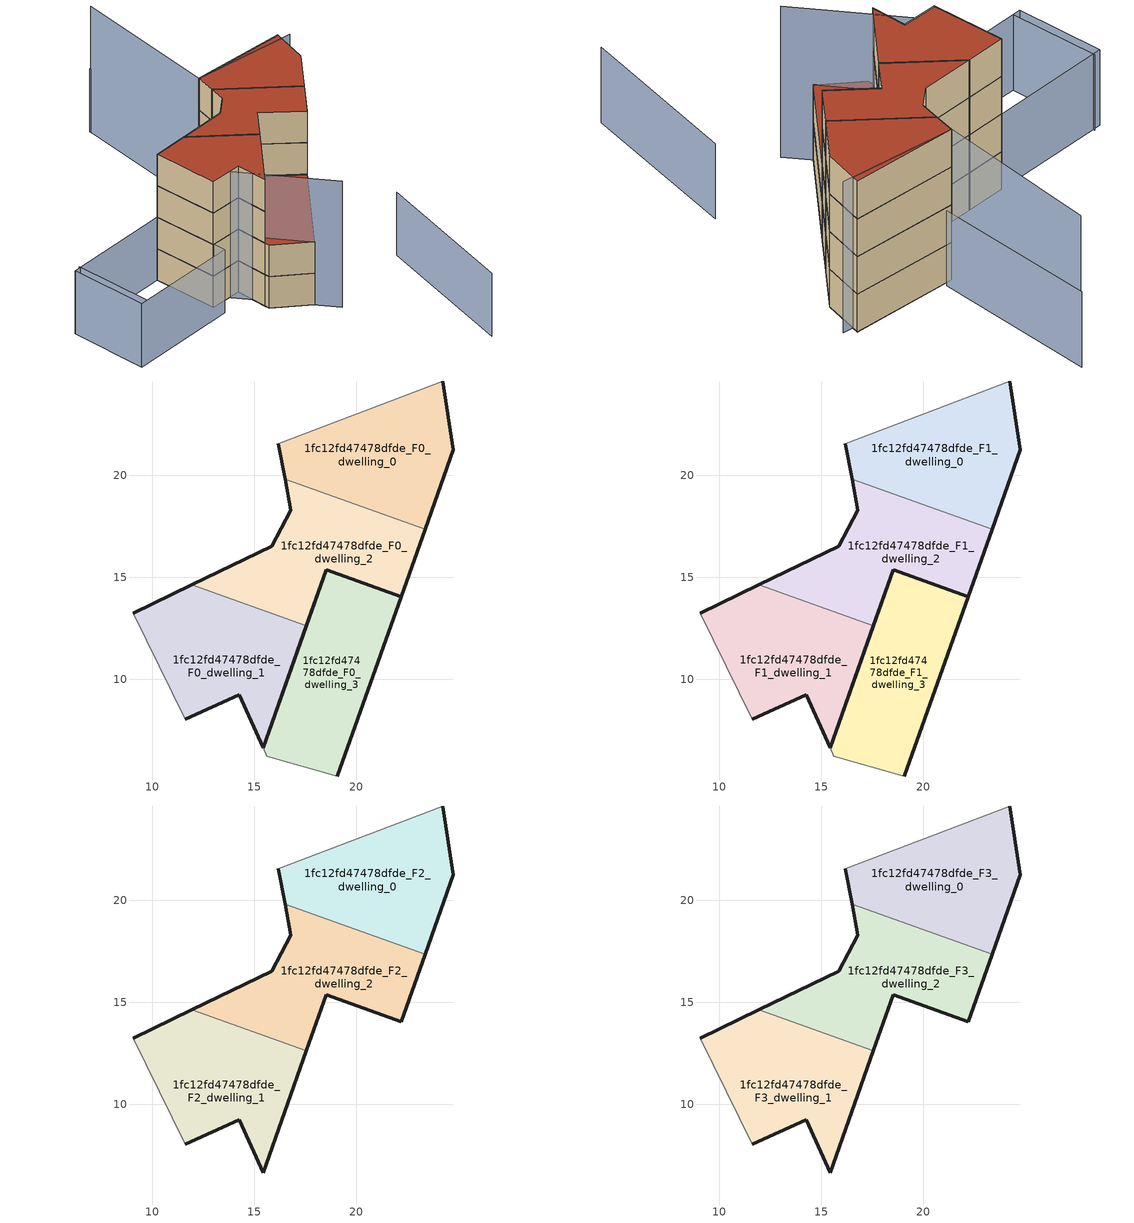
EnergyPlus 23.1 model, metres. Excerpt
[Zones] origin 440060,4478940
1fc12fd47478dfde_F0_dwelling_0
 floor ground (EU_floor_Construction): 23.36,17.36 24.75,21.25 24.21,24.61 16.18,21.53 16.51,19.79 z0
 wall outside (EU_wall_Construction): 24.21,24.61 24.75,21.25 23.36,17.36 / 16.51,19.79 16.18,21.53 z0:3
 wall adiabatic (EU_wall_Construction): 16.18,21.53 24.21,24.61 z0:3
 wall to 1fc12fd47478dfde_F0_dwelling_2 (EU_wall_Construction): 23.36,17.36 16.51,19.79 z0:3
1fc12fd47478dfde_F0_dwelling_1
 floor ground (EU_floor_Construction): 15.43,6.65 17.55,12.63 11.95,14.62 9.06,13.23 11.63,8.05 14.26,9.24 z0
 wall outside (EU_wall_Construction): 17.55,12.63 15.43,6.65 14.26,9.24 11.63,8.05 / 9.06,13.23 11.95,14.62 z0:3
 wall adiabatic (EU_wall_Construction): 11.63,8.05 9.06,13.23 z0:3
 wall to 1fc12fd47478dfde_F0_dwelling_2 (EU_wall_Construction): 11.94,14.62 17.55,12.63 z0:3
1fc12fd47478dfde_F0_dwelling_2
 floor ground (EU_floor_Construction): 22.19,14.05 23.36,17.36 16.51,19.79 16.79,18.28 15.86,16.52 11.95,14.62 17.55,12.63 18.52,15.36 z0
 wall outside (EU_wall_Construction): 23.36,17.36 22.19,14.05 18.52,15.35 / 18.52,15.36 17.55,12.63 / 11.95,14.62 15.86,16.52 16.79,18.28 16.51,19.79 z0:3
1fc12fd47478dfde_F0_dwelling_3
 floor ground (EU_floor_Construction): 19.07,5.27 22.19,14.05 18.52,15.36 15.43,6.65 15.61,6.24 z0
 wall outside (EU_wall_Construction): 15.43,6.65 18.52,15.36 22.19,14.05 19.07,5.27 z0:3
 wall adiabatic (EU_wall_Construction): 19.07,5.27 15.61,6.24 15.43,6.65 z0:3
1fc12fd47478dfde_F1_dwelling_0
 floor to 1fc12fd47478dfde_F0_dwelling_0 (EU_floor_Construction): 23.36,17.36 24.75,21.25 24.21,24.61 16.18,21.53 16.51,19.79 z3
 wall outside (EU_wall_Construction): 24.21,24.61 24.75,21.25 23.36,17.36 / 16.51,19.79 16.18,21.53 z3:6
 wall adiabatic (EU_wall_Construction): 16.18,21.53 24.21,24.61 z3:6
 wall to 1fc12fd47478dfde_F1_dwelling_2 (EU_wall_Construction): 23.36,17.36 16.51,19.79 z3:6
1fc12fd47478dfde_F1_dwelling_1
 floor to 1fc12fd47478dfde_F0_dwelling_1 (EU_floor_Construction): 15.43,6.65 17.55,12.63 11.94,14.62 9.06,13.23 11.63,8.05 14.25,9.24 z3
 wall outside (EU_wall_Construction): 17.55,12.63 15.43,6.65 14.26,9.24 11.63,8.05 / 9.06,13.23 11.95,14.62 z3:6
 wall adiabatic (EU_wall_Construction): 11.63,8.05 9.06,13.23 z3:6
 wall to 1fc12fd47478dfde_F1_dwelling_2 (EU_wall_Construction): 11.94,14.62 17.55,12.63 z3:6
1fc12fd47478dfde_F1_dwelling_2
 floor to 1fc12fd47478dfde_F0_dwelling_2 (EU_floor_Construction): 22.19,14.05 23.36,17.36 16.51,19.79 16.79,18.28 15.86,16.52 11.94,14.62 17.55,12.63 18.52,15.36 z3
 wall outside (EU_wall_Construction): 23.36,17.36 22.19,14.05 18.52,15.35 / 18.52,15.36 17.55,12.63 / 11.95,14.62 15.86,16.52 16.79,18.28 16.51,19.79 z3:6
1fc12fd47478dfde_F1_dwelling_3
 floor to 1fc12fd47478dfde_F0_dwelling_3 (EU_floor_Construction): 19.06,5.27 22.19,14.05 18.52,15.36 15.43,6.65 15.61,6.24 z3
 wall outside (EU_wall_Construction): 15.43,6.65 18.52,15.36 22.19,14.05 19.07,5.27 z3:6
 wall adiabatic (EU_wall_Construction): 19.07,5.27 15.61,6.24 15.43,6.65 z3:6
 roof outside (EU_roof_Construction): 22.19,14.05 19.07,5.27 15.61,6.24 15.43,6.65 18.52,15.36 z6
1fc12fd47478dfde_F2_dwelling_0
 floor to 1fc12fd47478dfde_F1_dwelling_0 (EU_floor_Construction): 23.36,17.36 24.75,21.25 24.21,24.61 16.18,21.53 16.51,19.79 z6
 wall outside (EU_wall_Construction): 24.21,24.61 24.75,21.25 23.36,17.36 / 16.51,19.79 16.18,21.53 z6:9
 wall adiabatic (EU_wall_Construction): 16.18,21.53 24.21,24.61 z6:9
 wall to 1fc12fd47478dfde_F2_dwelling_2 (EU_wall_Construction): 23.36,17.36 16.51,19.79 z6:9
1fc12fd47478dfde_F2_dwelling_1
 floor to 1fc12fd47478dfde_F1_dwelling_1 (EU_floor_Construction): 15.43,6.65 17.55,12.63 11.94,14.62 9.06,13.23 11.63,8.05 14.25,9.24 z6
 wall outside (EU_wall_Construction): 17.55,12.63 15.43,6.65 14.26,9.24 11.63,8.05 / 9.06,13.23 11.95,14.62 z6:9
 wall adiabatic (EU_wall_Construction): 11.63,8.05 9.06,13.23 z6:9
 wall to 1fc12fd47478dfde_F2_dwelling_2 (EU_wall_Construction): 11.94,14.62 17.55,12.63 z6:9
1fc12fd47478dfde_F2_dwelling_2
 floor to 1fc12fd47478dfde_F1_dwelling_2 (EU_floor_Construction): 22.19,14.05 23.36,17.36 16.51,19.79 16.79,18.28 15.86,16.52 11.94,14.62 17.55,12.63 18.52,15.36 z6
 wall outside (EU_wall_Construction): 23.36,17.36 22.19,14.05 18.52,15.36 17.55,12.63 / 11.95,14.62 15.86,16.52 16.79,18.28 16.51,19.79 z6:9
1fc12fd47478dfde_F3_dwelling_0
 floor to 1fc12fd47478dfde_F2_dwelling_0 (EU_floor_Construction): 23.36,17.36 24.75,21.25 24.21,24.61 16.18,21.53 16.51,19.79 z9
 wall outside (EU_wall_Construction): 24.21,24.61 24.75,21.25 23.36,17.36 / 16.51,19.79 16.18,21.53 z9:12
 wall adiabatic (EU_wall_Construction): 16.18,21.53 24.21,24.61 z9:12
 wall to 1fc12fd47478dfde_F3_dwelling_2 (EU_wall_Construction): 23.36,17.36 16.51,19.79 z9:12
 roof outside (EU_roof_Construction): 24.21,24.61 24.75,21.25 23.36,17.36 16.51,19.79 16.18,21.53 z12
1fc12fd47478dfde_F3_dwelling_1
 floor to 1fc12fd47478dfde_F2_dwelling_1 (EU_floor_Construction): 15.43,6.65 17.55,12.63 11.94,14.62 9.06,13.23 11.63,8.05 14.25,9.24 z9
 wall outside (EU_wall_Construction): 17.55,12.63 15.43,6.65 14.26,9.24 11.63,8.05 / 9.06,13.23 11.95,14.62 z9:12
 wall adiabatic (EU_wall_Construction): 11.63,8.05 9.06,13.23 z9:12
 wall to 1fc12fd47478dfde_F3_dwelling_2 (EU_wall_Construction): 11.94,14.62 17.55,12.63 z9:12
 roof outside (EU_roof_Construction): 17.55,12.63 15.43,6.65 14.26,9.24 11.63,8.05 9.06,13.23 11.95,14.62 z12
1fc12fd47478dfde_F3_dwelling_2
 floor to 1fc12fd47478dfde_F2_dwelling_2 (EU_floor_Construction): 22.19,14.05 23.36,17.36 16.51,19.79 16.79,18.28 15.86,16.52 11.94,14.62 17.55,12.63 18.52,15.36 z9
 wall outside (EU_wall_Construction): 23.36,17.36 22.19,14.05 18.52,15.36 17.55,12.63 / 11.95,14.62 15.86,16.52 16.79,18.28 16.51,19.79 z9:12
 roof outside (EU_roof_Construction): 23.36,17.36 22.19,14.05 18.52,15.36 17.55,12.63 11.95,14.62 15.86,16.52 16.79,18.28 16.51,19.79 z12
shading: 30.14,-4.14 27.66,8.98 / 0.77,9.37 3.87,3.05 / 12.27,34.1 16.74,22.04 / 0.26,8.98 9.15,13.27 / 9.15,13.27 12.16,7.03 / 12.16,7.03 3.27,2.74 / 3.27,2.74 0.26,8.98 z0:6; 13.41,8.76 20.91,4.12 / 25.08,24.3 16.18,21.53 / 16.18,21.53 12.3,34.01 z0:12
[Building]
EU S2 Campaign: North Axis=0; Terrain=City; Solar Distribution=FullExterior
[Site:Location]
Madrid: Latitude=40.5; Longitude=-3.5; Time Zone=1; Elevation=609
[SizingPeriod:WeatherFileDays]
AnnualSizingPeriod: Begin Month=1; Begin Day of Month=1; End Month=12; End Day of Month=31; Day of Week for Start Day=Monday; Use Weather File Daylight Saving Period=No; Use Weather File Rain and Snow Indicators=No
[MATERIAL]
EU_InternalMass_Material: Roughness=MediumRough; Thickness=0.1; Conductivity=1; Density=1800; Specific Heat=900; Thermal Absorptance=0.9; Solar Absorptance=0.7; Visible Absorptance=0.7
[MATERIAL:NOMASS] Roughness=MediumRough; Thermal Absorptance=0.9; Solar Absorptance=0.7; Visible Absorptance=0.7
Name | Thermal Resistance
EU_wall_NoMass | 0.459673
EU_roof_NoMass | 0.495815
EU_floor_NoMass | 0.788942
[CONSTRUCTION]
EU_wall_Construction: EU_wall_NoMass
EU_roof_Construction: EU_roof_NoMass
EU_floor_Construction: EU_floor_NoMass
EU_InternalMass_Construction: EU_InternalMass_Material
[ZONE] Type=1; Multiplier=1; Ceiling Height=autocalculate; Floor Area=autocalculate; Part of Total Floor Area=Yes
Name | Volume
1fc12fd47478dfde_F0_dwelling_0; 1fc12fd47478dfde_F1_dwelling_0; 1fc12fd47478dfde_F2_dwelling_0; 1fc12fd47478dfde_F3_dwelling_0; 1fc12fd47478dfde_F1_dwelling_2; 1fc12fd47478dfde_F2_dwelling_2; 1fc12fd47478dfde_F3_dwelling_2 | 110.252
1fc12fd47478dfde_F0_dwelling_1 | 110.242
1fc12fd47478dfde_F1_dwelling_1; 1fc12fd47478dfde_F2_dwelling_1; 1fc12fd47478dfde_F3_dwelling_1 | 110.241
1fc12fd47478dfde_F0_dwelling_2 | 110.251
1fc12fd47478dfde_F0_dwelling_3; 1fc12fd47478dfde_F1_dwelling_3 | 110.245
[INTERNALMASS] Construction=EU_InternalMass_Construction
Name | Zone or ZoneList | Surface Area
1fc12fd47478dfde_F0_dwelling_0_EU_InternalMass | 1fc12fd47478dfde_F0_dwelling_0 | 36.7505
1fc12fd47478dfde_F0_dwelling_1_EU_InternalMass | 1fc12fd47478dfde_F0_dwelling_1 | 36.7471
1fc12fd47478dfde_F0_dwelling_2_EU_InternalMass | 1fc12fd47478dfde_F0_dwelling_2 | 36.7506
1fc12fd47478dfde_F0_dwelling_3_EU_InternalMass | 1fc12fd47478dfde_F0_dwelling_3 | 36.7515
1fc12fd47478dfde_F1_dwelling_0_EU_InternalMass | 1fc12fd47478dfde_F1_dwelling_0 | 36.7505
1fc12fd47478dfde_F1_dwelling_1_EU_InternalMass | 1fc12fd47478dfde_F1_dwelling_1 | 36.7471
1fc12fd47478dfde_F1_dwelling_2_EU_InternalMass | 1fc12fd47478dfde_F1_dwelling_2 | 36.7506
1fc12fd47478dfde_F1_dwelling_3_EU_InternalMass | 1fc12fd47478dfde_F1_dwelling_3 | 36.7515
1fc12fd47478dfde_F2_dwelling_0_EU_InternalMass | 1fc12fd47478dfde_F2_dwelling_0 | 49.0027
1fc12fd47478dfde_F2_dwelling_1_EU_InternalMass | 1fc12fd47478dfde_F2_dwelling_1 | 49.0034
1fc12fd47478dfde_F2_dwelling_2_EU_InternalMass | 1fc12fd47478dfde_F2_dwelling_2 | 48.9992
1fc12fd47478dfde_F3_dwelling_0_EU_InternalMass | 1fc12fd47478dfde_F3_dwelling_0 | 49.0027
1fc12fd47478dfde_F3_dwelling_1_EU_InternalMass | 1fc12fd47478dfde_F3_dwelling_1 | 49.0034
1fc12fd47478dfde_F3_dwelling_2_EU_InternalMass | 1fc12fd47478dfde_F3_dwelling_2 | 48.9992
[OTHEREQUIPMENT] Fuel Type=Electricity; Design Level Calculation Method=Watts/Area; Power per Zone Floor Area=1; Fraction Latent=0; Fraction Radiant=0; Fraction Lost=0; Carbon Dioxide Generation Rate=0; EndUse Subcategory=EU_Step8_InternalGains
Name | Zone or ZoneList or Space or SpaceList | Schedule
EU_Step8_InternalGain_1fc12fd47478dfde_F0_dwelling_0_f000 | 1fc12fd47478dfde_F0_dwelling_0 | EU_Step8_GainSchedule_1fc12fd47478dfde_F0_dwelling_0_f000
EU_Step8_InternalGain_1fc12fd47478dfde_F0_dwelling_1_f000 | 1fc12fd47478dfde_F0_dwelling_1 | EU_Step8_GainSchedule_1fc12fd47478dfde_F0_dwelling_1_f000
EU_Step8_InternalGain_1fc12fd47478dfde_F0_dwelling_2_f000 | 1fc12fd47478dfde_F0_dwelling_2 | EU_Step8_GainSchedule_1fc12fd47478dfde_F0_dwelling_2_f000
EU_Step8_InternalGain_1fc12fd47478dfde_F0_dwelling_3_f000 | 1fc12fd47478dfde_F0_dwelling_3 | EU_Step8_GainSchedule_1fc12fd47478dfde_F0_dwelling_3_f000
EU_Step8_InternalGain_1fc12fd47478dfde_F1_dwelling_0_f000 | 1fc12fd47478dfde_F1_dwelling_0 | EU_Step8_GainSchedule_1fc12fd47478dfde_F1_dwelling_0_f000
EU_Step8_InternalGain_1fc12fd47478dfde_F1_dwelling_1_f000 | 1fc12fd47478dfde_F1_dwelling_1 | EU_Step8_GainSchedule_1fc12fd47478dfde_F1_dwelling_1_f000
EU_Step8_InternalGain_1fc12fd47478dfde_F1_dwelling_2_f000 | 1fc12fd47478dfde_F1_dwelling_2 | EU_Step8_GainSchedule_1fc12fd47478dfde_F1_dwelling_2_f000
EU_Step8_InternalGain_1fc12fd47478dfde_F1_dwelling_3_f000 | 1fc12fd47478dfde_F1_dwelling_3 | EU_Step8_GainSchedule_1fc12fd47478dfde_F1_dwelling_3_f000
EU_Step8_InternalGain_1fc12fd47478dfde_F2_dwelling_0_f000 | 1fc12fd47478dfde_F2_dwelling_0 | EU_Step8_GainSchedule_1fc12fd47478dfde_F2_dwelling_0_f000
EU_Step8_InternalGain_1fc12fd47478dfde_F2_dwelling_1_f000 | 1fc12fd47478dfde_F2_dwelling_1 | EU_Step8_GainSchedule_1fc12fd47478dfde_F2_dwelling_1_f000
EU_Step8_InternalGain_1fc12fd47478dfde_F2_dwelling_2_f000 | 1fc12fd47478dfde_F2_dwelling_2 | EU_Step8_GainSchedule_1fc12fd47478dfde_F2_dwelling_2_f000
EU_Step8_InternalGain_1fc12fd47478dfde_F3_dwelling_0_f000 | 1fc12fd47478dfde_F3_dwelling_0 | EU_Step8_GainSchedule_1fc12fd47478dfde_F3_dwelling_0_f000
EU_Step8_InternalGain_1fc12fd47478dfde_F3_dwelling_1_f000 | 1fc12fd47478dfde_F3_dwelling_1 | EU_Step8_GainSchedule_1fc12fd47478dfde_F3_dwelling_1_f000
EU_Step8_InternalGain_1fc12fd47478dfde_F3_dwelling_2_f000 | 1fc12fd47478dfde_F3_dwelling_2 | EU_Step8_GainSchedule_1fc12fd47478dfde_F3_dwelling_2_f000
[ZONEVENTILATION:DESIGNFLOWRATE] Schedule=EU_AlwaysOn; Design Flow Rate Calculation Method=AirChanges/Hour; Air Changes per Hour=0.719161; Ventilation Type=Natural; Fan Pressure Rise=0; Fan Total Efficiency=1; Constant Term Coefficient=1; Temperature Term Coefficient=0; Velocity Term Coefficient=0; Velocity Squared Term Coefficient=0; Minimum Indoor Temperature=-100; Maximum Indoor Temperature=100; Delta Temperature=-100; Minimum Outdoor Temperature=-100; Maximum Outdoor Temperature=100; Maximum Wind Speed=40
Name | Zone or ZoneList or Space or SpaceList
EU_ConstantAir_1fc12fd47478dfde_F0_dwelling_0 | 1fc12fd47478dfde_F0_dwelling_0
EU_ConstantAir_1fc12fd47478dfde_F0_dwelling_1 | 1fc12fd47478dfde_F0_dwelling_1
EU_ConstantAir_1fc12fd47478dfde_F0_dwelling_2 | 1fc12fd47478dfde_F0_dwelling_2
EU_ConstantAir_1fc12fd47478dfde_F0_dwelling_3 | 1fc12fd47478dfde_F0_dwelling_3
EU_ConstantAir_1fc12fd47478dfde_F1_dwelling_0 | 1fc12fd47478dfde_F1_dwelling_0
EU_ConstantAir_1fc12fd47478dfde_F1_dwelling_1 | 1fc12fd47478dfde_F1_dwelling_1
EU_ConstantAir_1fc12fd47478dfde_F1_dwelling_2 | 1fc12fd47478dfde_F1_dwelling_2
EU_ConstantAir_1fc12fd47478dfde_F1_dwelling_3 | 1fc12fd47478dfde_F1_dwelling_3
EU_ConstantAir_1fc12fd47478dfde_F2_dwelling_0 | 1fc12fd47478dfde_F2_dwelling_0
EU_ConstantAir_1fc12fd47478dfde_F2_dwelling_1 | 1fc12fd47478dfde_F2_dwelling_1
EU_ConstantAir_1fc12fd47478dfde_F2_dwelling_2 | 1fc12fd47478dfde_F2_dwelling_2
EU_ConstantAir_1fc12fd47478dfde_F3_dwelling_0 | 1fc12fd47478dfde_F3_dwelling_0
EU_ConstantAir_1fc12fd47478dfde_F3_dwelling_1 | 1fc12fd47478dfde_F3_dwelling_1
EU_ConstantAir_1fc12fd47478dfde_F3_dwelling_2 | 1fc12fd47478dfde_F3_dwelling_2
[HVACTEMPLATE:THERMOSTAT] Constant Heating Setpoint=20; Constant Cooling Setpoint=50
EU_HeatOnly_1fc12fd47478dfde_F0_dwelling_0; EU_HeatOnly_1fc12fd47478dfde_F0_dwelling_1; EU_HeatOnly_1fc12fd47478dfde_F0_dwelling_2; EU_HeatOnly_1fc12fd47478dfde_F0_dwelling_3; EU_HeatOnly_1fc12fd47478dfde_F1_dwelling_0; EU_HeatOnly_1fc12fd47478dfde_F1_dwelling_1; EU_HeatOnly_1fc12fd47478dfde_F1_dwelling_2; EU_HeatOnly_1fc12fd47478dfde_F1_dwelling_3; EU_HeatOnly_1fc12fd47478dfde_F2_dwelling_0; EU_HeatOnly_1fc12fd47478dfde_F2_dwelling_1; EU_HeatOnly_1fc12fd47478dfde_F2_dwelling_2; EU_HeatOnly_1fc12fd47478dfde_F3_dwelling_0; EU_HeatOnly_1fc12fd47478dfde_F3_dwelling_1; EU_HeatOnly_1fc12fd47478dfde_F3_dwelling_2
[HVACTEMPLATE:ZONE:IDEALLOADSAIRSYSTEM] System Availability Schedule=EU_AlwaysOn; Maximum Heating Supply Air Temperature=50; Minimum Cooling Supply Air Temperature=13; Maximum Heating Supply Air Humidity Ratio=0.0156; Minimum Cooling Supply Air Humidity Ratio=0.0077; Heating Limit=NoLimit; Cooling Limit=NoLimit; Heating Availability Schedule=EU_AlwaysOn; Cooling Availability Schedule=EU_CoolingOff; Dehumidification Control Type=ConstantSensibleHeatRatio; Cooling Sensible Heat Ratio=0.7; Dehumidification Setpoint=60; Humidification Control Type=None; Humidification Setpoint=30; Outdoor Air Method=None; Outdoor Air Flow Rate per Person=0.00944; Outdoor Air Flow Rate per Zone Floor Area=0; Outdoor Air Flow Rate per Zone=0; Demand Controlled Ventilation Type=None; Outdoor Air Economizer Type=NoEconomizer; Heat Recovery Type=None; Sensible Heat Recovery Effectiveness=0.7; Latent Heat Recovery Effectiveness=0.65
Name | Template Thermostat
1fc12fd47478dfde_F0_dwelling_0 | EU_HeatOnly_1fc12fd47478dfde_F0_dwelling_0
1fc12fd47478dfde_F0_dwelling_1 | EU_HeatOnly_1fc12fd47478dfde_F0_dwelling_1
1fc12fd47478dfde_F0_dwelling_2 | EU_HeatOnly_1fc12fd47478dfde_F0_dwelling_2
1fc12fd47478dfde_F0_dwelling_3 | EU_HeatOnly_1fc12fd47478dfde_F0_dwelling_3
1fc12fd47478dfde_F1_dwelling_0 | EU_HeatOnly_1fc12fd47478dfde_F1_dwelling_0
1fc12fd47478dfde_F1_dwelling_1 | EU_HeatOnly_1fc12fd47478dfde_F1_dwelling_1
1fc12fd47478dfde_F1_dwelling_2 | EU_HeatOnly_1fc12fd47478dfde_F1_dwelling_2
1fc12fd47478dfde_F1_dwelling_3 | EU_HeatOnly_1fc12fd47478dfde_F1_dwelling_3
1fc12fd47478dfde_F2_dwelling_0 | EU_HeatOnly_1fc12fd47478dfde_F2_dwelling_0
1fc12fd47478dfde_F2_dwelling_1 | EU_HeatOnly_1fc12fd47478dfde_F2_dwelling_1
1fc12fd47478dfde_F2_dwelling_2 | EU_HeatOnly_1fc12fd47478dfde_F2_dwelling_2
1fc12fd47478dfde_F3_dwelling_0 | EU_HeatOnly_1fc12fd47478dfde_F3_dwelling_0
1fc12fd47478dfde_F3_dwelling_1 | EU_HeatOnly_1fc12fd47478dfde_F3_dwelling_1
1fc12fd47478dfde_F3_dwelling_2 | EU_HeatOnly_1fc12fd47478dfde_F3_dwelling_2
[SIZING:ZONE] Zone Cooling Design Supply Air Temperature Input Method=SupplyAirTemperature; Zone Cooling Design Supply Air Temperature=13; Zone Heating Design Supply Air Temperature Input Method=SupplyAirTemperature; Zone Heating Design Supply Air Temperature=50; Zone Cooling Design Supply Air Humidity Ratio=0.008; Zone Heating Design Supply Air Humidity Ratio=0.008; Cooling Design Air Flow Method=DesignDay; Cooling Design Air Flow Rate=0; Cooling Minimum Air Flow per Zone Floor Area=0.000762; Cooling Minimum Air Flow=0; Cooling Minimum Air Flow Fraction=0.2; Heating Design Air Flow Method=DesignDay; Heating Design Air Flow Rate=0; Heating Maximum Air Flow per Zone Floor Area=0.002032; Heating Maximum Air Flow=0.141576; Heating Maximum Air Flow Fraction=0.3; Account for Dedicated Outdoor Air System=No; Dedicated Outdoor Air System Control Strategy=NeutralSupplyAir; Dedicated Outdoor Air Low Setpoint Temperature for Design=autosize; Dedicated Outdoor Air High Setpoint Temperature for Design=autosize; Zone Load Sizing Method=Sensible Load Only No Latent Load; Zone Latent Cooling Design Supply Air Humidity Ratio Input Method=HumidityRatioDifference; Zone Cooling Design Supply Air Humidity Ratio Difference=0.005; Zone Latent Heating Design Supply Air Humidity Ratio Input Method=HumidityRatioDifference; Zone Humidification Design Supply Air Humidity Ratio Difference=0.005
1fc12fd47478dfde_F0_dwelling_0; 1fc12fd47478dfde_F0_dwelling_1; 1fc12fd47478dfde_F0_dwelling_2; 1fc12fd47478dfde_F0_dwelling_3; 1fc12fd47478dfde_F1_dwelling_0; 1fc12fd47478dfde_F1_dwelling_1; 1fc12fd47478dfde_F1_dwelling_2; 1fc12fd47478dfde_F1_dwelling_3; 1fc12fd47478dfde_F2_dwelling_0; 1fc12fd47478dfde_F2_dwelling_1; 1fc12fd47478dfde_F2_dwelling_2; 1fc12fd47478dfde_F3_dwelling_0; 1fc12fd47478dfde_F3_dwelling_1; 1fc12fd47478dfde_F3_dwelling_2
[SCHEDULE:CONSTANT]
Name | Hourly Value
EU_AlwaysOn | 1
EU_CoolingOff | 0
[SCHEDULE:FILE] Column Number=1; Rows to Skip at Top=0; Number of Hours of Data=8760; Column Separator=Comma; Interpolate to Timestep=No; Minutes per Item=60; Adjust Schedule for Daylight Savings=Yes
Name | File
EU_Step8_GainSchedule_1fc12fd47478dfde_F0_dwelling_0_f000 | ../../schedules/1fc12fd47478dfde/1fc12fd47478dfde_F0_dwelling_0_f000_gain.csv
EU_Step8_GainSchedule_1fc12fd47478dfde_F0_dwelling_1_f000 | ../../schedules/1fc12fd47478dfde/1fc12fd47478dfde_F0_dwelling_1_f000_gain.csv
EU_Step8_GainSchedule_1fc12fd47478dfde_F0_dwelling_2_f000 | ../../schedules/1fc12fd47478dfde/1fc12fd47478dfde_F0_dwelling_2_f000_gain.csv
EU_Step8_GainSchedule_1fc12fd47478dfde_F0_dwelling_3_f000 | ../../schedules/1fc12fd47478dfde/1fc12fd47478dfde_F0_dwelling_3_f000_gain.csv
EU_Step8_GainSchedule_1fc12fd47478dfde_F1_dwelling_0_f000 | ../../schedules/1fc12fd47478dfde/1fc12fd47478dfde_F1_dwelling_0_f000_gain.csv
EU_Step8_GainSchedule_1fc12fd47478dfde_F1_dwelling_1_f000 | ../../schedules/1fc12fd47478dfde/1fc12fd47478dfde_F1_dwelling_1_f000_gain.csv
EU_Step8_GainSchedule_1fc12fd47478dfde_F1_dwelling_2_f000 | ../../schedules/1fc12fd47478dfde/1fc12fd47478dfde_F1_dwelling_2_f000_gain.csv
EU_Step8_GainSchedule_1fc12fd47478dfde_F1_dwelling_3_f000 | ../../schedules/1fc12fd47478dfde/1fc12fd47478dfde_F1_dwelling_3_f000_gain.csv
EU_Step8_GainSchedule_1fc12fd47478dfde_F2_dwelling_0_f000 | ../../schedules/1fc12fd47478dfde/1fc12fd47478dfde_F2_dwelling_0_f000_gain.csv
EU_Step8_GainSchedule_1fc12fd47478dfde_F2_dwelling_1_f000 | ../../schedules/1fc12fd47478dfde/1fc12fd47478dfde_F2_dwelling_1_f000_gain.csv
EU_Step8_GainSchedule_1fc12fd47478dfde_F2_dwelling_2_f000 | ../../schedules/1fc12fd47478dfde/1fc12fd47478dfde_F2_dwelling_2_f000_gain.csv
EU_Step8_GainSchedule_1fc12fd47478dfde_F3_dwelling_0_f000 | ../../schedules/1fc12fd47478dfde/1fc12fd47478dfde_F3_dwelling_0_f000_gain.csv
EU_Step8_GainSchedule_1fc12fd47478dfde_F3_dwelling_1_f000 | ../../schedules/1fc12fd47478dfde/1fc12fd47478dfde_F3_dwelling_1_f000_gain.csv
EU_Step8_GainSchedule_1fc12fd47478dfde_F3_dwelling_2_f000 | ../../schedules/1fc12fd47478dfde/1fc12fd47478dfde_F3_dwelling_2_f000_gain.csv
